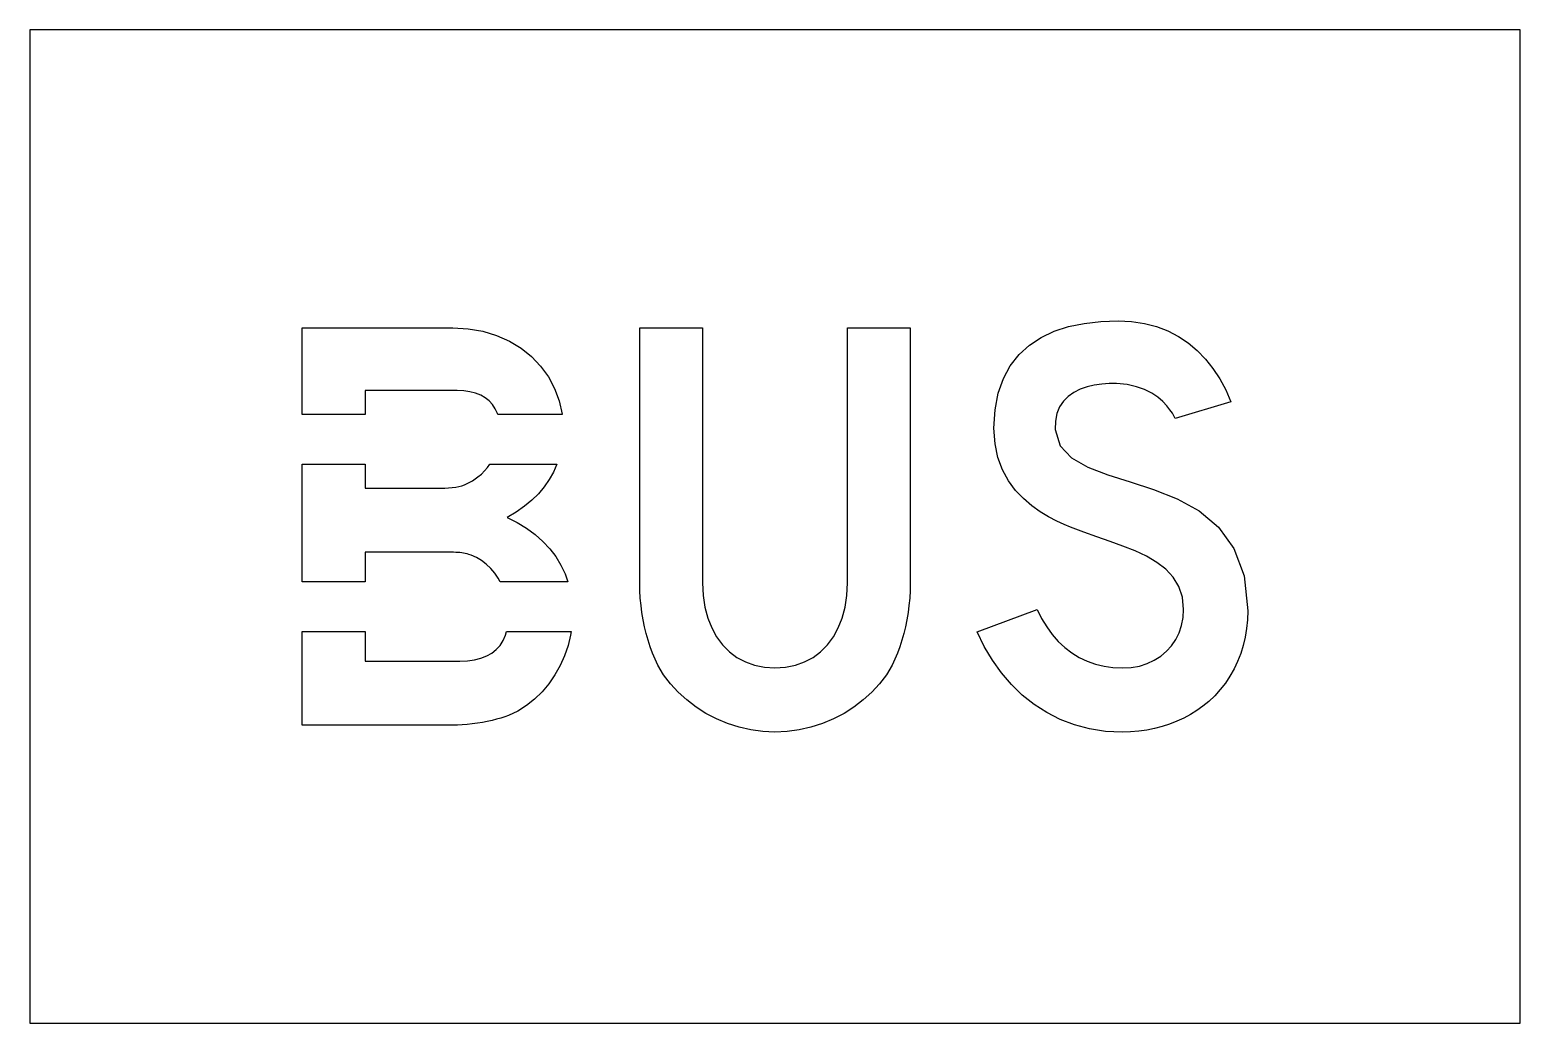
# Model space of a CAD drawing. Extents: x 0 to 15, y 0 to 10.
import ezdxf

# ---------------------------------------------------------------- set-up
doc = ezdxf.new("R2010")
doc.units = 0
doc.layers.add('CUT', color=7, linetype='Continuous')
doc.layers.add('OUTSIDE', color=1, linetype='Continuous')

msp = doc.modelspace()

# ---------------------------------------------------------------- linework, layer by layer
at = {"layer": 'CUT'}
for points in [[(12.2322, 3.886), (12.2122, 3.802), (12.187, 3.7208), (12.1562, 3.642), (12.1202, 3.5664), (12.079, 3.494), (12.033, 3.4244), (11.9818, 3.3588), (11.9258, 3.2968), (11.865, 3.2384), (11.807, 3.1912), (11.7458, 3.1476), (11.6814, 3.1076), (11.6142, 3.0712), (11.5446, 3.0388), (11.4718, 3.0104), (11.397, 2.9864), (11.3202, 2.9664), (11.2414, 2.9504), (11.1606, 2.9392), (11.0782, 2.932), (10.9946, 2.93), (10.8266, 2.938), (10.6662, 2.9628), (10.5142, 3.0028), (10.3698, 3.0576), (10.2342, 3.1264), (10.107, 3.2088), (9.9886, 3.3036), (9.8794, 3.41), (9.779, 3.528), (9.6882, 3.656), (9.6066, 3.7936), (9.535, 3.9404), (10.1386, 4.1648), (10.1834, 4.0736), (10.2342, 3.9896), (10.2902, 3.9128), (10.3514, 3.8436), (10.417, 3.782), (10.4878, 3.728), (10.5626, 3.682), (10.6418, 3.644), (10.7246, 3.6144), (10.8114, 3.5928), (10.9014, 3.58), (10.9946, 3.5756), (11.0834, 3.5808), (11.167, 3.5956), (11.245, 3.62), (11.317, 3.6536), (11.3822, 3.6948), (11.4402, 3.744), (11.491, 3.8), (11.5334, 3.8624), (11.567, 3.9308), (11.5918, 4.0044), (11.607, 4.0824), (11.6122, 4.1648), (11.5998, 4.2892), (11.5642, 4.3968), (11.5078, 4.4896), (11.433, 4.57), (11.3426, 4.6392), (11.2386, 4.7), (11.1238, 4.754), (11.001, 4.8032), (10.8722, 4.8496), (10.7398, 4.8956), (10.607, 4.9428), (10.4754, 4.9928), (10.4102, 5.0208), (10.3354, 5.0552), (10.2542, 5.0972), (10.1694, 5.1484), (10.0834, 5.2092), (10.0002, 5.2808), (9.9214, 5.364), (9.8506, 5.4596), (9.7906, 5.5692), (9.7442, 5.6936), (9.7142, 5.8332), (9.7034, 5.9896), (9.7146, 6.176), (9.7462, 6.3424), (9.7982, 6.49), (9.8682, 6.6188), (9.9558, 6.7304), (10.0598, 6.8244), (10.1782, 6.9024), (10.3106, 6.9648), (10.4554, 7.012), (10.6114, 7.0448), (10.7778, 7.064), (10.9526, 7.07), (11.089, 7.0636), (11.2182, 7.044), (11.3394, 7.012), (11.4534, 6.9684), (11.5594, 6.9132), (11.6578, 6.8472), (11.749, 6.7712), (11.8322, 6.6856), (11.9078, 6.5904), (11.9762, 6.4872), (12.0366, 6.3752), (12.0894, 6.256), (11.5282, 6.0876), (11.525, 6.0944), (11.5154, 6.1128), (11.499, 6.1404), (11.475, 6.1756), (11.4426, 6.2156), (11.4018, 6.258), (11.3514, 6.3008), (11.291, 6.3412), (11.2202, 6.378), (11.1382, 6.4076), (11.0446, 6.4288), (10.9386, 6.4384), (10.8638, 6.4396), (10.7886, 6.4344), (10.7138, 6.4236), (10.6414, 6.406), (10.5726, 6.3812), (10.5086, 6.3492), (10.4518, 6.3092), (10.403, 6.2608), (10.3642, 6.2036), (10.3366, 6.1376), (10.3218, 6.0616), (10.321, 5.9756), (10.371, 5.8132), (10.4842, 5.6912), (10.6474, 5.5976), (10.8482, 5.5212), (11.0734, 5.4504), (11.3106, 5.3736), (11.5462, 5.28), (11.7682, 5.1572), (11.963, 4.9944), (12.1182, 4.78), (12.221, 4.5028), (12.2578, 4.1508), (12.255, 4.0604), (12.2462, 3.972)], [(4.623, 6.2648), (4.583, 6.2964), (4.5378, 6.322), (4.4866, 6.3424), (4.4298, 6.3568), (4.3678, 6.3656), (4.3002, 6.3684), (3.3738, 6.3684), (3.3738, 6.1282), (2.7422, 6.1282), (2.7422, 7), (4.2578, 7), (4.4126, 6.9912), (4.5594, 6.9652), (4.6978, 6.9232), (4.8262, 6.866), (4.9438, 6.7948), (5.0494, 6.7104), (5.1414, 6.6144), (5.2198, 6.5072), (5.2822, 6.39), (5.3286, 6.264), (5.357, 6.1304), (5.3572, 6.1282), (4.7094, 6.1282), (4.7066, 6.1376), (4.6846, 6.1856), (4.6566, 6.228)], [(8.8486, 4.2056), (8.839, 4.1328), (8.827, 4.0612), (8.8122, 3.9912), (8.7954, 3.9228), (8.7762, 3.8556), (8.755, 3.79), (8.7314, 3.7264), (8.7062, 3.664), (8.679, 3.6036), (8.621, 3.5076), (8.5526, 3.4172), (8.475, 3.3324), (8.389, 3.254), (8.295, 3.1828), (8.1946, 3.1192), (8.0886, 3.064), (7.977, 3.0172), (7.8618, 2.98), (7.7434, 2.9524), (7.6222, 2.9356), (7.4998, 2.93), (7.3778, 2.9356), (7.2566, 2.9524), (7.1382, 2.98), (7.023, 3.0172), (6.9114, 3.064), (6.8054, 3.1192), (6.705, 3.1828), (6.611, 3.254), (6.525, 3.3324), (6.4474, 3.4172), (6.379, 3.5076), (6.321, 3.6036), (6.2938, 3.664), (6.2686, 3.7264), (6.245, 3.79), (6.2238, 3.8556), (6.2046, 3.9228), (6.1878, 3.9912), (6.173, 4.0612), (6.161, 4.1328), (6.1514, 4.2056), (6.1442, 4.2796), (6.1402, 4.3548), (6.1386, 4.4316), (6.1386, 7), (6.7702, 7), (6.7702, 4.4316), (6.7762, 4.3056), (6.7942, 4.188), (6.823, 4.0788), (6.8626, 3.9788), (6.9126, 3.8888), (6.9718, 3.8088), (7.0406, 3.7396), (7.1174, 3.682), (7.2026, 3.636), (7.295, 3.6028), (7.3942, 3.5824), (7.4998, 3.5756), (7.6058, 3.5824), (7.705, 3.6028), (7.7974, 3.636), (7.8826, 3.682), (7.9594, 3.7396), (8.0282, 3.8088), (8.0874, 3.8888), (8.1374, 3.9788), (8.177, 4.0788), (8.2058, 4.188), (8.2238, 4.3056), (8.2298, 4.4316), (8.2298, 7), (8.8614, 7), (8.8614, 4.4316), (8.8598, 4.3548), (8.8558, 4.2796)], [(4.495, 4.688), (4.4406, 4.7124), (4.4202, 4.7188), (4.401, 4.724), (4.383, 4.7284), (4.365, 4.732), (4.347, 4.7348), (4.3282, 4.7368), (4.3082, 4.7384), (4.2866, 4.7392), (4.263, 4.74), (4.2366, 4.7404), (4.207, 4.7404), (4.1738, 4.7404), (3.3738, 4.7404), (3.3738, 4.444), (2.7422, 4.444), (2.7422, 5.6262), (3.3738, 5.6262), (3.3738, 5.386), (4.1318, 5.386), (4.1754, 5.3864), (4.2154, 5.3884), (4.2522, 5.3916), (4.2862, 5.3964), (4.3178, 5.4028), (4.3474, 5.4104), (4.3758, 5.42), (4.403, 5.4316), (4.4298, 5.4452), (4.4562, 5.4608), (4.483, 5.4784), (4.5106, 5.4984), (4.5446, 5.5276), (4.5758, 5.5588), (4.605, 5.5924), (4.6303, 5.6262), (5.3043, 5.6262), (5.2706, 5.5484), (5.2282, 5.472), (5.1778, 5.3992), (5.1194, 5.3304), (5.053, 5.2652), (4.9786, 5.2036), (4.8962, 5.1456), (4.8054, 5.0912), (4.9066, 5.0392), (5.0006, 4.9816), (5.0862, 4.9184), (5.1634, 4.8496), (5.2326, 4.7756), (5.293, 4.6964), (5.3446, 4.6124), (5.3874, 4.5236), (5.416, 4.444), (4.7336, 4.444), (4.7142, 4.4788), (4.6786, 4.5304), (4.6386, 4.5776), (4.5942, 4.62), (4.5466, 4.6568)], [(5.0802, 3.2624), (4.9986, 3.1976), (4.9118, 3.1424), (4.8194, 3.0984), (4.7822, 3.0844), (4.7418, 3.0716), (4.6982, 3.0592), (4.6522, 3.048), (4.6038, 3.0376), (4.5546, 3.028), (4.5042, 3.02), (4.4534, 3.0128), (4.403, 3.0076), (4.353, 3.0032), (4.3046, 3.0008), (4.2578, 3), (2.7422, 3), (2.7422, 3.942), (3.3738, 3.942), (3.3738, 3.6456), (4.3282, 3.6456), (4.4058, 3.6488), (4.4766, 3.6584), (4.541, 3.6744), (4.599, 3.6972), (4.6502, 3.726), (4.695, 3.7616), (4.7326, 3.8032), (4.7638, 3.8516), (4.7882, 3.906), (4.7983, 3.942), (5.4487, 3.942), (5.4434, 3.9064), (5.4174, 3.8008), (5.3818, 3.698), (5.3374, 3.5992), (5.2842, 3.5052), (5.2234, 3.4172), (5.155, 3.336)]]:
    msp.add_lwpolyline(points, close=True, dxfattribs=at)
at = {"layer": 'OUTSIDE'}
msp.add_lwpolyline([(0, 0), (15, 0), (15, 10), (0, 10)], close=True, dxfattribs=at)

doc.saveas('drawing.dxf')
